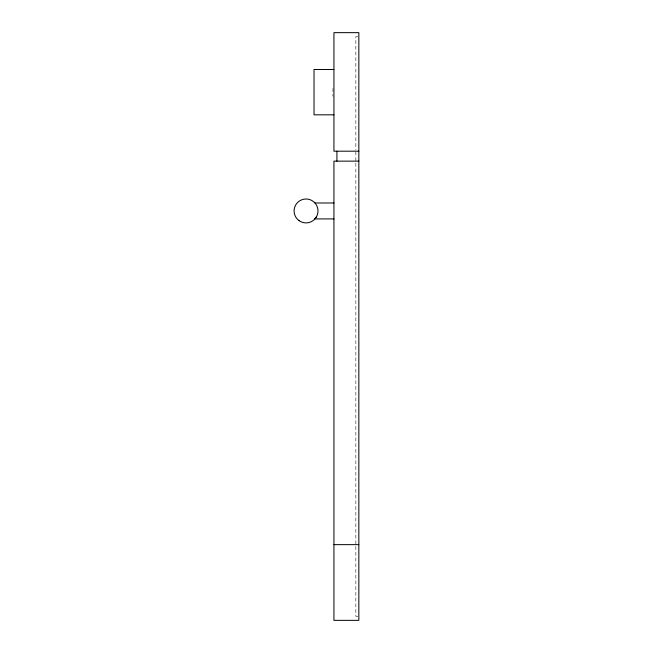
<?xml version="1.0" encoding="UTF-8"?>
<svg xmlns="http://www.w3.org/2000/svg" width="653" height="653" viewBox="0 0 653 653"><rect width="100%" height="100%" fill="white"/><g stroke="black" fill="none" stroke-linecap="round" stroke-linejoin="round"><path stroke-width="0.49" stroke-dasharray="3.27 2.45" d="M357.844 36.633L355.852 36.633L355.852 149.725M357.844 616.367L355.852 616.367L355.852 150.745M332.94 88.433L332.94 96.318"/><path stroke-width="0.98" d="M316.403 216.927L314.607 218.918L333.936 218.918M333.936 69.504L314.02 69.504L314.02 114.822L333.936 114.822M358.84 151.186L333.936 151.186L333.936 32.65L358.84 32.65L358.84 620.35L333.936 620.35L333.936 161.144L358.84 161.144M314.95 202.985L333.936 202.985M333.936 544.643L358.84 544.643M336.924 151.186L336.924 161.144M299.025 220.624A11.95 11.95 0 0 0 317.938 212.201A11.95 11.95 0 0 0 301.188 200.03A11.95 11.95 0 0 0 299.025 220.624"/></g></svg>
